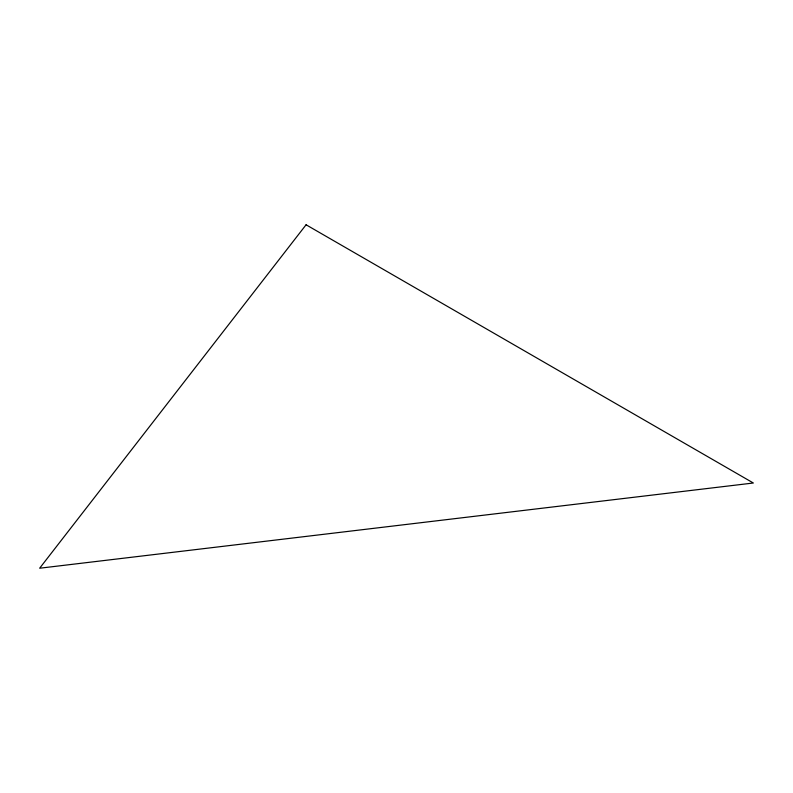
<?xml version="1.0" encoding="UTF-8"?>
<svg xmlns="http://www.w3.org/2000/svg" width="793" height="793" viewBox="0 0 793 793"><rect width="100%" height="100%" fill="white"/><g stroke="black" fill="none" stroke-linecap="round" stroke-linejoin="round"><path stroke-width="1.19" d="M306.078 224.776L39.65 568.224L753.35 483.006L306.078 224.776"/></g></svg>
